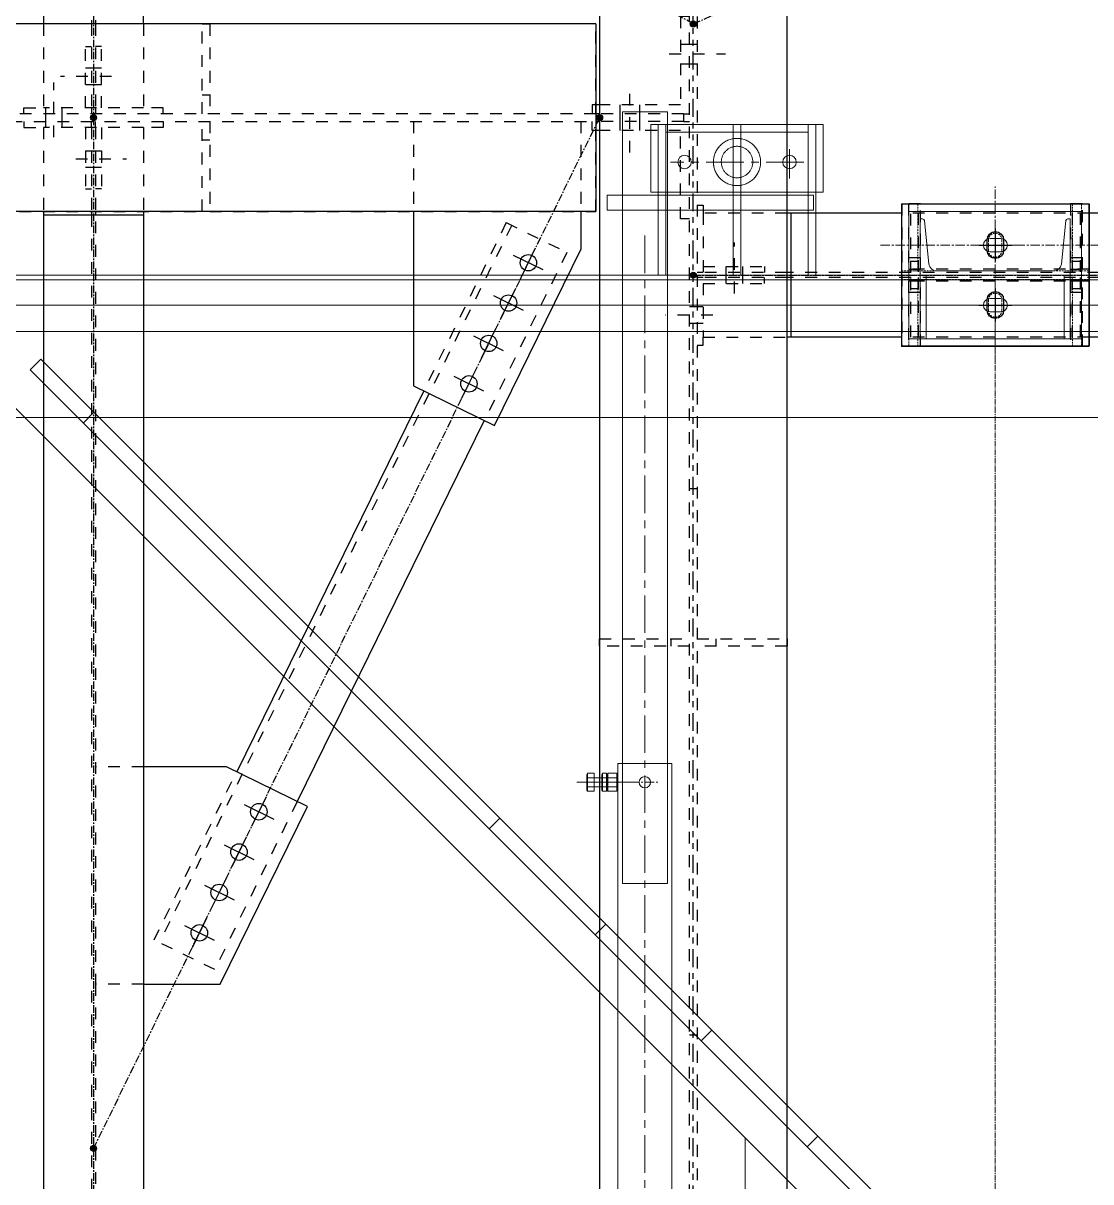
# Model space of a CAD drawing. Header units: inches. Extents: x 209270 to 234360, y -180214 to -150194.
# Drawn here: x 224618 to 226042, y -161483 to -159938 of the extents above; entities that cross this region are included whole.
import ezdxf

# ---------------------------------------------------------------- set-up
doc = ezdxf.new("R2010")
doc.units = ezdxf.units.IN
doc.header["$LTSCALE"] = 10
doc.header["$MEASUREMENT"] = 0
for name, pattern in [('ACAD_ISO02W100', [15, 12, -3]), ('CENTER', [2, 1.25, -0.25, 0.25, -0.25]), ('CENTER2', [1.125, 0.75, -0.125, 0.125, -0.125]), ('DXK_LINE_DOT2', [3.9198, 1.9599, -1.9599]), ('DXK_LINE_DOT5', [7.8785, 2.979, -0.9799, 0.9799, -0.9799, 0.9799, -0.9799]), ('HIDDEN', [0.375, 0.25, -0.125])]:
    doc.linetypes.add(name, pattern=pattern)
doc.layers.get('0').update_dxf_attribs({"color": 1})
for name, color, linetype in [('_BLUE_0', 5, 'Continuous'), ('_BLUE_1', 5, 'Continuous'), ('_BLUE_2', 5, 'Continuous'), ('_BLUE_4', 5, 'Continuous')]:
    doc.layers.add(name, color=color, linetype=linetype)
for name, color, linetype, lineweight in [('All Bought', 1, 'Continuous', 9), ('Belt', 1, 'Continuous', 9), ('CEN', 1, 'CENTER', 9), ('CENETR LINE', 1, 'CENTER2', 9), ('DIM', 1, 'Continuous', 13), ('HIDDEN', 1, 'HIDDEN', 9), ('MAIN OBJECT', 1, 'Continuous', 18), ('OBJECT', 1, 'Continuous', 18), ('STR25', 1, 'Continuous', 5)]:
    doc.layers.add(name, color=color, linetype=linetype, lineweight=lineweight)

# ---------------------------------------------------------------- blocks, each defined once
blk = doc.blocks.new('A$Cb40ec30b')
at = {"layer": 'CEN'}
for p, q in [((0, 15.8), (0, 64.2)), ((-26.3, 40), (26.3, 40)), ((0, -59), (0, -21)), ((-25.5, -40), (26.5, -40))]:
    blk.add_line(p, q, dxfattribs=at)
at = {"layer": 'HIDDEN'}
for points in [[(-103, 6), (-115, 6), (-115, 95), (-103, 95)], [(103, 6), (115, 6), (115, 95), (103, 95)], [(125, 6), (125, -6), (-125, -6), (-125, 6)], [(-103, -6), (-115, -6), (-115, -95), (-103, -95)], [(103, -6), (115, -6), (115, -95), (103, -95)]]:
    blk.add_lwpolyline(points, close=True, dxfattribs=at)
at = {"layer": 'HIDDEN', "elevation": 149686677196.4}
for points in [[(9, 47), (9, 33, -1), (-9, 33), (-9, 47, -1)], [(9, -33), (9, -47, -1), (-9, -47), (-9, -33, -1)]]:
    blk.add_lwpolyline(points, format="xyb", close=True, dxfattribs=at)
at = {"layer": 'STR25', "ltscale": 0.2}
blk.add_lwpolyline([(-125, 95), (125, 95), (125, -95), (-125, -95)], close=True, dxfattribs=at)
blk = doc.blocks.new('A$Cfd238a5e')
at = {"layer": 'CEN'}
for p, q in [((0, 118.3), (0, -118.3)), ((-152.8, 0), (152.8, 0)), ((-152.8, -40), (152.8, -40))]:
    blk.add_line(p, q, dxfattribs=at)
at = {"layer": 'MAIN OBJECT', "ltscale": 0.2, "elevation": 149686677196.4}
for points in [[(7.3, 31), (-6.7, 31, -1), (-6.7, 49), (7.3, 49, -1)], [(7.3, -31), (-6.7, -31, 1), (-6.7, -49), (7.3, -49, 1)]]:
    blk.add_lwpolyline(points, format="xyb", close=True, dxfattribs=at)
at = {"layer": 'OBJECT'}
for points in [[(-115, -85), (115, -85), (115, 85), (-115, 85)], [(-100, 85), (-92, 85), (-92, 0), (-100, 0)], [(100, 85), (92, 85), (92, 0), (100, 0)]]:
    blk.add_lwpolyline(points, close=True, dxfattribs=at)
blk.add_lwpolyline([(-94.4, -72.9, -0.383864), (-96.8, -75), (-100, -75), (-100, 0), (100, 0), (100, -75), (96.8, -75, -0.383864), (94.4, -72.9), (88.3, -14.7, 0.383864), (78.4, -5.7), (-78.4, -5.7, 0.383864), (-88.3, -14.7)], format="xyb", close=True, dxfattribs=at)
at = {"layer": 'DIM'}
blk.add_blockref('A$Cb40ec30b', (0, 0), dxfattribs=at)
blk = doc.blocks.new('A$C2698bf6b')
at = {"layer": 'CENETR LINE'}
blk.add_line((0, -1290), (0, 1290), dxfattribs=at)
at = {"layer": 'DIM', "xscale": -1, "rotation": 180}
blk.add_blockref('A$Cfd238a5e', (0, 1290), dxfattribs=at)
blk = doc.blocks.new('A$C1db7f450')
at = {"layer": 'All Bought'}
for p, q in [((402.3, 1508, 76268778.1), (342.2, 1508, 76268778.1)), ((342.2, 1508, 76268778.1), (342.2, 638.5, -6732037472.9)), ((402.3, 638.5, -6732037472.9), (402.3, 1508, 76268778.1)), ((422.4, 1396.9, 2061071342.7), (147.3, 1396.9, 2061071342.7)), ((147.3, 1396.9, 2061071342.7), (147.3, 1376.9, 2061071342.7)), ((219.3, 1400.9, 2061071342.7), (154.3, 1400.9, 2061071342.7)), ((422.4, 1376.9, 2061071342.7), (422.4, 1396.9, 2061071342.7)), ((147.3, 1376.9, 2061071342.7), (422.4, 1376.9, 2061071342.7)), ((1177.8, 1177.8, -6732037472.9), (1107.1, 1107.1, -6732037472.9)), ((1192, 1163.7, -6732037472.9), (1177.8, 1177.8, -6732037472.9)), ((579.8, 551.5, -6732037472.9), (1192, 1163.7, -6732037472.9)), ((99, 0, -6732037472.9), (1227.3, 1128.3, -6732037472.9)), ((1107.1, 1107.1, -6732037472.9), (565.7, 565.7, -6732037472.9)), ((1121.2, 1093, -6732037472.9), (1107.1, 1107.1, -6732037472.9)), ((336.3, 638.5, -6732037472.9), (336.3, -638.5, -6732037472.9)), ((336.3, 638.5, -6732037472.9), (408.3, 638.5, -6732037472.9)), ((408.3, -638.5, -6732037472.9), (408.3, 638.5, -6732037472.9)), ((636.4, 636.4, -6732037472.9), (565.7, 565.7, -6732037472.9)), ((565.7, 565.7, -6732037472.9), (424.3, 424.3, -6732037472.9)), ((579.8, 551.5, -6732037472.9), (565.7, 565.7, -6732037472.9)), ((438.4, 410.1, -6732037472.9), (579.8, 551.5, -6732037472.9)), ((424.3, 424.3, -6732037472.9), (0, 0, -6732037472.9)), ((438.4, 410.1, -6732037472.9), (424.3, 424.3, -6732037472.9)), ((14.1, -14.1, -6732037472.9), (438.4, 410.1, -6732037472.9)), ((282.8, 282.8, -6732037472.9), (297, 268.7, -6732037472.9)), ((155.6, 127.3, -6732037472.9), (141.4, 141.4, -6732037472.9)), ((238.3, -139.3, -6732037472.9), (238.3, 139.3, -6732037472.9))]:
    blk.add_line(p, q, dxfattribs=at)
at = {"layer": 'All Bought', "linetype": 'ACAD_ISO02W100', "ltscale": 3}
for p, q in [((344.3, 1480.9, 2061071342.7), (154.3, 1480.9, 2061071342.7)), ((344.3, 1400.9, 2061071342.7), (344.3, 1480.9, 2061071342.7)), ((154.3, 1400.9, 2061071342.7), (344.3, 1400.9, 2061071342.7))]:
    blk.add_line(p, q, dxfattribs=at)
at = {"layer": 'All Bought', "linetype": 'CENTER', "ltscale": 4}
for p, q in [((179.3, 1419, 2061071342.7), (179.3, 1457.9, 2061071342.7)), ((160.3, 1440.9, 2061071342.7), (338.2, 1440.9, 2061071342.7)), ((372.3, 1342.7, 76268778.1), (372.3, -1570.4, 76268778.1))]:
    blk.add_line(p, q, dxfattribs=at)
at = {"layer": 'All Bought', "linetype": 'ACAD_ISO02W100', "ltscale": 2.5}
for p, q in [((402.3, 638.5, -6732037472.9), (342.2, 638.5, -6732037472.9)), ((342.2, 638.5, -6732037472.9), (342.2, 478.7, -6732037472.9)), ((402.3, 478.7, -6732037472.9), (402.3, 638.5, -6732037472.9)), ((342.2, 478.7, -6732037472.9), (402.3, 478.7, -6732037472.9))]:
    blk.add_line(p, q, dxfattribs=at)
at = {"layer": 'All Bought', "linetype": 'Continuous'}
for p, q in [((421.8, 625.5, -6732037472.9), (409.8, 625.5, -6732037472.9)), ((409.8, 601.5, -6732037472.9), (409.8, 625.5, -6732037472.9)), ((448.9, 619.5, -6732037472.9), (409.8, 619.5, -6732037472.9)), ((421.8, 625.5, -6732037472.9), (422.7, 623.9, -6732037472.9)), ((421.8, 601.5, -6732037472.9), (421.8, 625.5, -6732037472.9)), ((423.6, 625.5, -6732037472.9), (422.7, 623.9, -6732037472.9)), ((422.7, 603.1, -6732037472.9), (422.7, 624.1, -6732037472.9)), ((428.9, 625.5, -6732037472.9), (423.6, 625.5, -6732037472.9)), ((423.6, 601.5, -6732037472.9), (423.6, 625.5, -6732037472.9)), ((428.9, 625.5, -6732037472.9), (429.8, 623.9, -6732037472.9)), ((428.9, 601.5, -6732037472.9), (428.9, 625.5, -6732037472.9)), ((429.8, 603.1, -6732037472.9), (429.8, 624.1, -6732037472.9)), ((448.9, 625.5, -6732037472.9), (439.8, 625.5, -6732037472.9)), ((439.8, 601.5, -6732037472.9), (439.8, 625.5, -6732037472.9)), ((448.9, 625.5, -6732037472.9), (449.8, 623.9, -6732037472.9)), ((448.9, 601.5, -6732037472.9), (448.9, 625.5, -6732037472.9)), ((449.8, 603.1, -6732037472.9), (449.8, 624.1, -6732037472.9)), ((388.1, 613.5, -6732037472.9), (462.8, 613.5, -6732037472.9)), ((448.9, 607.5, -6732037472.9), (409.8, 607.5, -6732037472.9)), ((421.8, 601.5, -6732037472.9), (422.7, 603.1, -6732037472.9)), ((423.6, 601.5, -6732037472.9), (422.7, 603.1, -6732037472.9)), ((428.9, 601.5, -6732037472.9), (429.8, 603.1, -6732037472.9)), ((448.9, 601.5, -6732037472.9), (449.8, 603.1, -6732037472.9)), ((421.8, 601.5, -6732037472.9), (409.8, 601.5, -6732037472.9)), ((428.9, 601.5, -6732037472.9), (423.6, 601.5, -6732037472.9)), ((448.9, 601.5, -6732037472.9), (439.8, 601.5, -6732037472.9))]:
    blk.add_line(p, q, dxfattribs=at)
at = {"layer": 'All Bought', "linetype": 'CENTER'}
blk.add_line((392.3, 613.5, -6732037472.9), (352.3, 613.5, -6732037472.9), dxfattribs=at)
at = {"layer": 'All Bought', "linetype": 'ACAD_ISO02W100', "ltscale": 3}
for radius in [31.5, 21]:
    blk.add_circle((249.3, 1440.9, 2061071342.7), radius, dxfattribs=at)
at = {"layer": 'All Bought'}
for centre in [(179.3, 1440.9, 2061071342.7), (319.3, 1440.9, 2061071342.7)]:
    blk.add_circle(centre, 9, dxfattribs=at)
at = {"layer": 'All Bought', "linetype": 'Continuous'}
blk.add_circle((372.3, 613.5, -6732037472.9), 7.5, dxfattribs=at)
for centre, radius, start, end in [((417.2, 622.5, -6732037472.9), 5.45, 326.6015, 33.3985), ((402.2, 613.5, -6732037472.9), 20.4, 342.9385, 17.0615), ((428.1, 622.5, -6732037472.9), 5.45, 146.6015, 213.3985), ((443.1, 613.5, -6732037472.9), 20.4, 162.9385, 197.0615), ((424.3, 622.5, -6732037472.9), 5.45, 326.6015, 33.3985), ((409.3, 613.5, -6732037472.9), 20.4, 342.9385, 17.0615), ((444.3, 622.5, -6732037472.9), 5.45, 326.6015, 33.3985), ((429.3, 613.5, -6732037472.9), 20.4, 342.9385, 17.0615), ((417.2, 604.5, -6732037472.9), 5.45, 326.6015, 33.3985), ((428.1, 604.5, -6732037472.9), 5.45, 146.6015, 213.3985), ((424.3, 604.5, -6732037472.9), 5.45, 326.6015, 33.3985), ((444.3, 604.5, -6732037472.9), 5.45, 326.6015, 33.3985)]:
    blk.add_arc(centre, radius, start, end, dxfattribs=at)
at = {"layer": 'MAIN OBJECT'}
for p, q in [((364.3, 1490.9), (134.3, 1490.9)), ((134.3, 1490.9), (134.3, 1400.9)), ((144.3, 1490.9), (144.3, 1290)), ((154.3, 1490.9), (154.3, 1290)), ((244.3, 1490.9), (244.3, 1290)), ((254.3, 1490.9), (254.3, 1290)), ((344.3, 1490.9), (344.3, 1290)), ((354.3, 1490.9), (354.3, 1290)), ((364.3, 1400.9), (364.3, 1490.9)), ((154.3, 1480.9), (154.3, 1400.9)), ((364.3, 1400.9), (134.3, 1400.9)), ((154.3, 1290), (144.3, 1290)), ((254.3, 1290), (244.3, 1290)), ((354.3, 1290), (344.3, 1290))]:
    blk.add_line(p, q, dxfattribs=at)
blk = doc.blocks.new('MECH_DRAWING')
at = {"layer": 'Belt'}
blk.add_line((232515.7, -160463.7, 0), (219599.9, -160463.7, 0), dxfattribs=at)
at = {"layer": 'CEN'}
for p, q in [((220972.4, -160313.7), (228896, -160313.7)), ((232515.4, -160313.7), (221148.1, -160313.7))]:
    blk.add_line(p, q, dxfattribs=at)
at = {"layer": 'HIDDEN'}
for p, q in [((220972.4, -160279.8, 8793052905.5), (228896, -160279.8, 8793052905.5)), ((232515.4, -160279.8, 7050750846.7), (221148.1, -160279.8, 7050750846.7))]:
    blk.add_line(p, q, dxfattribs=at)
at = {"layer": 'MAIN OBJECT'}
for p, q in [((220972.4, -160273.7), (228896, -160273.7)), ((232515.4, -160273.7), (221148.1, -160273.7)), ((220972.4, -160348.7), (228896, -160348.7)), ((232515.5, -160348.7), (221148.1, -160348.7))]:
    blk.add_line(p, q, dxfattribs=at)
at = {"layer": 'DIM'}
blk.add_blockref('A$C2698bf6b', (225914.5, -161563.7, 8206523580.7), dxfattribs=at)
at = {"layer": 'MAIN OBJECT', "xscale": -1}
blk.add_blockref('A$C1db7f450', (225819.5, -161563.7, -2763300251.2), dxfattribs=at)
blk = doc.blocks.new('GridLine-116860372-116903 - 114867')
at = {"layer": '_BLUE_2', "linetype": 'DXK_LINE_DOT5'}
blk.add_line((20200.6, 12454.5), (20200.6, 27661.7), dxfattribs=at)
blk = doc.blocks.new('Part-116860372-116261 - 114867')
at = {"layer": '_BLUE_1', "linetype": 'DXK_LINE_DOT2'}
for p, q in [((19283.8, 17988.6), (19204.1, 17988.6)), ((19283.8, 17626.2), (19204.1, 17626.2))]:
    blk.add_line(p, q, dxfattribs=at)
at = {"layer": '_BLUE_2', "linetype": 'Continuous'}
for p, q in [((19422.5, 17988.6), (19283.8, 17988.6)), ((19557.2, 17922.5), (19422.5, 17988.6)), ((19411.7, 17626.2), (19557.2, 17922.5)), ((19283.8, 17626.2), (19411.7, 17626.2))]:
    blk.add_line(p, q, dxfattribs=at)
blk = doc.blocks.new('Bolt-116860372-115941 - 114867')
at = {"layer": '_BLUE_1', "linetype": 'DXK_LINE_DOT2'}
for p, q in [((19187, 19015.8), (19197, 19015.8)), ((19197, 19015.8), (19204.1, 19015.8)), ((19204.1, 19015.8), (19214.1, 19015.8)), ((19170.8, 19002.1), (19255.8, 19002.1)), ((19187, 18988.3), (19197, 18988.3)), ((19197, 18988.3), (19204.1, 18988.3)), ((19204.1, 18988.3), (19214.1, 18988.3))]:
    blk.add_line(p, q, dxfattribs=at)
blk = doc.blocks.new('Part-116860372-116697 - 114867')
at = {"layer": '_BLUE_1', "linetype": 'DXK_LINE_DOT2'}
for p, q in [((20563.1, 18704.8), (20563.1, 18804.1)), ((20575.6, 18804.1), (20575.6, 18704.8)), ((20575.6, 18785.4), (20563.1, 18785.4))]:
    blk.add_line(p, q, dxfattribs=at)
blk = doc.blocks.new('Part-116860372-114976 - 114867')
at = {"layer": '_BLUE_4', "linetype": 'Continuous'}
blk.add_hatch(color=256, dxfattribs=at).paths.add_polyline_path([(19200.6, 19065.8, -1), (19200.6, 19075.8, -1)])
at = {"layer": '_BLUE_1', "linetype": 'DXK_LINE_DOT2'}
for p, q in [((19117.3, 19227.1), (19117.3, 19087.1)), ((19197, 19227.1), (19197, 19087.1)), ((19204.1, 19227.1), (19204.1, 19087.1)), ((19283.8, 19227.1), (19283.8, 19087.1)), ((19283.8, 19087.1), (19117.3, 19087.1))]:
    blk.add_line(p, q, dxfattribs=at)
at = {"layer": '_BLUE_2', "linetype": 'Continuous'}
for p, q in [((19117.3, 21231.3), (19117.3, 19227.1)), ((19283.8, 19227.1), (19283.8, 21231.3)), ((19197, 19233.3), (19197, 19227.1)), ((19204.1, 19233.3), (19204.1, 19227.1))]:
    blk.add_line(p, q, dxfattribs=at)
at = {"layer": '_BLUE_4', "linetype": 'CENTER'}
blk.add_line((19200.6, 21320.8), (19200.6, 19070.8), dxfattribs=at)
at = {"layer": '_BLUE_4', "linetype": 'Continuous'}
blk.add_circle((19200.6, 19070.8), 5, dxfattribs=at)
blk = doc.blocks.new('Part-116860372-157426 - 114867')
at = {"layer": '_BLUE_1', "linetype": 'DXK_LINE_DOT2'}
for p, q in [((19381.8, 19227.1), (18815.6, 19227.1)), ((20038.1, 19227.1), (19394.3, 19227.1)), ((20038.1, 19077.1), (20038.1, 19227.1)), ((20038.1, 18914.6), (20038.1, 19064.6)), ((18841.8, 18914.6), (19381.8, 18914.6)), ((19394.3, 18914.6), (20038.1, 18914.6))]:
    blk.add_line(p, q, dxfattribs=at)
blk = doc.blocks.new('Part-116860372-115987 - 114867')
at = {"layer": '_BLUE_1', "linetype": 'DXK_LINE_DOT2'}
for p, q in [((19187, 19087.1), (19187, 19189.6)), ((19187, 19189.6), (19197, 19189.6)), ((19084.5, 19077.1), (19084.5, 19087.1)), ((19084.5, 19087.1), (19117.3, 19087.1)), ((19197, 19087.1), (19197, 19077.1))]:
    blk.add_line(p, q, dxfattribs=at)
blk = doc.blocks.new('Part-116860372-115939 - 114867')
at = {"layer": '_BLUE_1', "linetype": 'DXK_LINE_DOT2'}
for p, q in [((19204.1, 19054.6), (19204.1, 19064.6)), ((19214.1, 19054.6), (19214.1, 18952.1)), ((19316.6, 19054.6), (19283.8, 19054.6)), ((19316.6, 19064.6), (19316.6, 19054.6)), ((19214.1, 18952.1), (19204.1, 18952.1))]:
    blk.add_line(p, q, dxfattribs=at)
blk = doc.blocks.new('Part-116860372-116362 - 114867')
at = {"layer": '_BLUE_1', "linetype": 'DXK_LINE_DOT2'}
for p, q in [((20206.8, 18202.1), (20356.8, 18202.1)), ((20238.1, 18202.1), (20238.1, 18189.6)), ((20356.8, 18202.1), (20356.8, 18189.6)), ((20356.8, 18189.6), (20206.8, 18189.6))]:
    blk.add_line(p, q, dxfattribs=at)
blk = doc.blocks.new('Part-116860372-114985 - 114867')
at = {"layer": '_BLUE_4', "linetype": 'Continuous'}
blk.add_hatch(color=256, dxfattribs=at).paths.add_polyline_path([(19200.6, 19065.8, -1), (19200.6, 19075.8, -1)])
at = {"layer": '_BLUE_1', "linetype": 'DXK_LINE_DOT2'}
for p, q in [((19283.8, 19054.6), (19117.3, 19054.6)), ((19117.3, 19054.6), (19117.3, 18914.6)), ((19197, 19054.6), (19197, 18914.6)), ((19204.1, 19054.6), (19204.1, 17626.2)), ((19283.8, 19054.6), (19283.8, 18914.6)), ((19197, 18908.3), (19197, 15470.2)), ((19204.1, 17626.2), (19204.1, 15470.2))]:
    blk.add_line(p, q, dxfattribs=at)
at = {"layer": '_BLUE_2', "linetype": 'Continuous'}
for p, q in [((19117.3, 18914.6), (19117.3, 15464)), ((19283.8, 18908.3), (19117.3, 18908.3)), ((19197, 18914.6), (19197, 18908.3)), ((19204.1, 18914.6), (19204.1, 18908.3)), ((19283.8, 18914.6), (19283.8, 15464))]:
    blk.add_line(p, q, dxfattribs=at)
at = {"layer": '_BLUE_4', "linetype": 'CENTER'}
blk.add_line((19200.6, 19070.8), (19200.6, 15320.8), dxfattribs=at)
at = {"layer": '_BLUE_4', "linetype": 'Continuous'}
blk.add_circle((19200.6, 19070.8), 5, dxfattribs=at)
blk = doc.blocks.new('Part-116860372-115004 - 114867')
at = {"layer": '_BLUE_4', "linetype": 'Continuous'}
blk.add_hatch(color=256, dxfattribs=at).paths.add_polyline_path([(20200.6, 18803.3, -1), (20200.6, 18813.3, -1)])
at = {"layer": '_BLUE_1', "linetype": 'DXK_LINE_DOT2'}
for p, q in [((20216.8, 18911.9), (20216.8, 18704.8)), ((20356.8, 18911.9), (20216.8, 18911.9)), ((20860.5, 18911.9), (20548, 18911.9)), ((20356.8, 18812.5), (20216.8, 18812.5)), ((20356.8, 18804.1), (20216.8, 18804.1)), ((23934.7, 18812.5), (20363.1, 18812.5)), ((23934.7, 18804.1), (20363.1, 18804.1)), ((20216.8, 18704.8), (20356.8, 18704.8)), ((20860.5, 18704.8), (20548, 18704.8))]:
    blk.add_line(p, q, dxfattribs=at)
at = {"layer": '_BLUE_2', "linetype": 'Continuous'}
for p, q in [((20548, 18911.9), (20356.8, 18911.9)), ((20363.1, 18911.9), (20363.1, 18704.8)), ((22423, 18911.9), (20860.5, 18911.9)), ((20363.1, 18812.5), (20356.8, 18812.5)), ((20363.1, 18804.1), (20356.8, 18804.1)), ((20363.1, 18704.8), (20356.8, 18704.8)), ((20548, 18704.8), (20363.1, 18704.8)), ((22423, 18704.8), (20860.5, 18704.8))]:
    blk.add_line(p, q, dxfattribs=at)
at = {"layer": '_BLUE_4', "linetype": 'CENTER'}
blk.add_line((20200.6, 18808.3), (23950.6, 18808.3), dxfattribs=at)
at = {"layer": '_BLUE_4', "linetype": 'Continuous'}
blk.add_circle((20200.6, 18808.3), 5, dxfattribs=at)
blk = doc.blocks.new('Bolt-116860372-116259 - 114867')
at = {"layer": '_BLUE_2', "linetype": 'Continuous'}
for p, q in [((19950.3, 18816.9), (19900.9, 18841.1)), ((19913.5, 18804.3), (19937.7, 18853.7)), ((19880.4, 18737), (19904.7, 18786.4)), ((19917.3, 18749.6), (19867.9, 18773.8)), ((19884.2, 18682.3), (19834.8, 18706.5)), ((19847.4, 18669.7), (19871.6, 18719.1)), ((19814.3, 18602.4), (19838.6, 18651.7)), ((19851.1, 18614.9), (19801.8, 18639.2))]:
    blk.add_line(p, q, dxfattribs=at)
for centre in [(19925.6, 18829), (19892.6, 18761.7), (19859.5, 18694.4), (19826.5, 18627)]:
    blk.add_circle(centre, 13.7, dxfattribs=at)
blk = doc.blocks.new('Part-116860372-115081 - 114867')
at = {"layer": '_BLUE_4', "linetype": 'Continuous'}
for points in [[(21450.6, 19784.6, -1), (21450.6, 19794.6, -1)], [(20200.6, 19222.1, -1), (20200.6, 19232.1, -1)]]:
    blk.add_hatch(color=256, dxfattribs=at).paths.add_polyline_path(points)
at = {"layer": '_BLUE_1', "linetype": 'DXK_LINE_DOT2'}
for p, q in [((21313.2, 19774.4), (20378.7, 19353.8)), ((21310.1, 19781.2), (21093.5, 19683.7)), ((21310.1, 19781.2), (21348.6, 19695.7)), ((21348.6, 19695.7), (21132, 19598.3)), ((20375.6, 19360.7), (20592.2, 19458.1)), ((20414, 19275.2), (20375.6, 19360.7)), ((20630.6, 19372.6), (20414, 19275.2))]:
    blk.add_line(p, q, dxfattribs=at)
at = {"layer": '_BLUE_2', "linetype": 'Continuous'}
for p, q in [((21093.5, 19683.7), (20592.2, 19458.1)), ((21132, 19598.3), (20630.6, 19372.6))]:
    blk.add_line(p, q, dxfattribs=at)
at = {"layer": '_BLUE_4', "linetype": 'CENTER'}
blk.add_line((20200.6, 19227.1), (21450.6, 19789.6), dxfattribs=at)
at = {"layer": '_BLUE_4', "linetype": 'Continuous'}
for centre in [(21450.6, 19789.6), (20200.6, 19227.1)]:
    blk.add_circle(centre, 5, dxfattribs=at)
blk = doc.blocks.new('Part-116860372-115082 - 114867')
at = {"layer": '_BLUE_4', "linetype": 'Continuous'}
for points in [[(19200.6, 19784.6, -1), (19200.6, 19794.6, -1)], [(20200.6, 19222.1, -1), (20200.6, 19232.1, -1)]]:
    blk.add_hatch(color=256, dxfattribs=at).paths.add_polyline_path(points)
at = {"layer": '_BLUE_1', "linetype": 'DXK_LINE_DOT2'}
for p, q in [((19348.5, 19756.6), (19302.6, 19674.8)), ((19555.5, 19640.1), (19348.5, 19756.6)), ((19302.6, 19674.8), (19509.6, 19558.4)), ((19983.3, 19300.5), (19306.3, 19681.4)), ((20025.6, 19375.7), (19818.6, 19492.2)), ((19979.6, 19294), (19772.6, 19410.4)), ((20025.6, 19375.7), (19979.6, 19294))]:
    blk.add_line(p, q, dxfattribs=at)
at = {"layer": '_BLUE_2', "linetype": 'Continuous'}
for p, q in [((19818.6, 19492.2), (19555.5, 19640.1)), ((19772.6, 19410.4), (19509.6, 19558.4))]:
    blk.add_line(p, q, dxfattribs=at)
at = {"layer": '_BLUE_4', "linetype": 'CENTER'}
blk.add_line((20200.6, 19227.1), (19200.6, 19789.6), dxfattribs=at)
at = {"layer": '_BLUE_4', "linetype": 'Continuous'}
for centre in [(19200.6, 19789.6), (20200.6, 19227.1)]:
    blk.add_circle(centre, 5, dxfattribs=at)
blk = doc.blocks.new('Part-116860372-115109 - 114867')
at = {"layer": '_BLUE_4', "linetype": 'Continuous'}
for points in [[(20044.3, 19065.8, -1), (20044.3, 19075.8, -1)], [(19200.6, 17347.1, -1), (19200.6, 17357.1, -1)]]:
    blk.add_hatch(color=256, dxfattribs=at).paths.add_polyline_path(points)
at = {"layer": '_BLUE_1', "linetype": 'DXK_LINE_DOT2'}
for p, q in [((19888.8, 18895.8), (19751.1, 18615.3)), ((19888.8, 18895.8), (19989.8, 18846.3)), ((19897.8, 18891.4), (19310.6, 17695.4)), ((19989.8, 18846.3), (19852.1, 18565.7)), ((19301.6, 17699.8), (19439.3, 17980.3)), ((19540.3, 17930.7), (19402.6, 17650.2)), ((19402.6, 17650.2), (19301.6, 17699.8))]:
    blk.add_line(p, q, dxfattribs=at)
at = {"layer": '_BLUE_2', "linetype": 'Continuous'}
for p, q in [((19751.1, 18615.3), (19439.3, 17980.3)), ((19852.1, 18565.7), (19540.3, 17930.7))]:
    blk.add_line(p, q, dxfattribs=at)
at = {"layer": '_BLUE_4', "linetype": 'CENTER'}
blk.add_line((19200.6, 17352.1), (20044.3, 19070.8), dxfattribs=at)
at = {"layer": '_BLUE_4', "linetype": 'Continuous'}
for centre in [(20044.3, 19070.8), (19200.6, 17352.1)]:
    blk.add_circle(centre, 5, dxfattribs=at)
blk = doc.blocks.new('Part-116860372-115112 - 114867')
at = {"layer": '_BLUE_2', "linetype": 'Continuous'}
for p, q in [((20038.1, 19227.1), (9419.3, 19227.1)), ((20038.1, 19227.1), (20038.1, 18914.6)), ((20038.1, 18914.6), (18841.8, 18914.6))]:
    blk.add_line(p, q, dxfattribs=at)
blk = doc.blocks.new('Part-116860372-115114 - 114867')
at = {"layer": '_BLUE_1', "linetype": 'DXK_LINE_DOT2'}
for p, q in [((20038.1, 19077.1), (9419.3, 19077.1)), ((20184.3, 19077.1), (20038.1, 19077.1)), ((20038.1, 19077.1), (20038.1, 19064.6)), ((20184.3, 19077.1), (20184.3, 19064.6)), ((9419.3, 19064.6), (20038.1, 19064.6)), ((20184.3, 19064.6), (20044.3, 19064.6))]:
    blk.add_line(p, q, dxfattribs=at)
at = {"layer": '_BLUE_2', "linetype": 'Continuous'}
for p, q in [((20044.3, 19077.1), (20038.1, 19077.1)), ((20044.3, 19064.6), (20038.1, 19064.6))]:
    blk.add_line(p, q, dxfattribs=at)
blk = doc.blocks.new('Part-116860372-116283 - 114867')
at = {"layer": '_BLUE_1', "linetype": 'DXK_LINE_DOT2'}
for p, q in [((20194.3, 19239.6), (20179.3, 19239.6)), ((20179.3, 19239.6), (20179.3, 19092.1)), ((20031.8, 19092.1), (20031.8, 19077.1)), ((20038.1, 19092.1), (20031.8, 19092.1)), ((20179.3, 19092.1), (20044.3, 19092.1)), ((20184.3, 19077.1), (20194.3, 19077.1))]:
    blk.add_line(p, q, dxfattribs=at)
at = {"layer": '_BLUE_2', "linetype": 'Continuous'}
blk.add_line((20044.3, 19092.1), (20038.1, 19092.1), dxfattribs=at)
blk = doc.blocks.new('Part-116860372-115115 - 114867')
at = {"layer": '_BLUE_2', "linetype": 'Continuous'}
for p, q in [((20044.3, 20964.1), (20044.3, 12960.8)), ((20356.8, 12960.8), (20356.8, 20964.1))]:
    blk.add_line(p, q, dxfattribs=at)
blk = doc.blocks.new('Part-116860372-115117 - 114867')
at = {"layer": '_BLUE_1', "linetype": 'DXK_LINE_DOT2'}
for p, q in [((20194.3, 12960.8), (20194.3, 20964.1)), ((20206.8, 20964.1), (20206.8, 12960.8))]:
    blk.add_line(p, q, dxfattribs=at)
blk = doc.blocks.new('Part-116860372-115929 - 114867')
at = {"layer": '_BLUE_1', "linetype": 'DXK_LINE_DOT2'}
for p, q in [((20206.8, 18925), (20216.8, 18925)), ((20216.8, 18925), (20216.8, 18911.9)), ((20216.8, 18822.5), (20319.3, 18822.5)), ((20319.3, 18822.5), (20319.3, 18812.5)), ((20216.8, 18812.5), (20206.8, 18812.5))]:
    blk.add_line(p, q, dxfattribs=at)
blk = doc.blocks.new('Part-116860372-116663 - 114867')
at = {"layer": '_BLUE_1', "linetype": 'DXK_LINE_DOT2'}
for p, q in [((20860.5, 18818.4), (20548, 18818.3)), ((20548, 18798.3), (20548, 18818.3)), ((20860.5, 18798.4), (20860.5, 18818.4)), ((20860.5, 18798.4), (20548, 18798.3))]:
    blk.add_line(p, q, dxfattribs=at)
blk = doc.blocks.new('Part-116860372-116665 - 114867')
at = {"layer": '_BLUE_1', "linetype": 'DXK_LINE_DOT2'}
for p, q in [((20559.3, 18927.1), (20559.3, 18818.3)), ((20579.3, 18927.1), (20559.3, 18927.1)), ((20579.3, 18818.3), (20579.3, 18927.1)), ((20579.3, 18837.1), (20559.3, 18837.1)), ((20559.3, 18818.3), (20579.3, 18818.3))]:
    blk.add_line(p, q, dxfattribs=at)
blk = doc.blocks.new('Part-116860372-149908 - 114867')
at = {"layer": '_BLUE_1', "linetype": 'DXK_LINE_DOT2'}
for p, q in [((19381.8, 19077.1), (19381.8, 19227.1)), ((19381.8, 19227.1), (19394.3, 19227.1)), ((19394.3, 19227.1), (19394.3, 19077.1)), ((19394.3, 19108.3), (19381.8, 19108.3))]:
    blk.add_line(p, q, dxfattribs=at)
blk = doc.blocks.new('Bolt-116860372-115942 - 114867')
at = {"layer": '_BLUE_1', "linetype": 'DXK_LINE_DOT2'}
for p, q in [((19134.5, 19038.3), (19134.5, 19129.6)), ((19120.8, 19077.1), (19120.8, 19087.1)), ((19120.8, 19064.6), (19120.8, 19077.1)), ((19148.3, 19077.1), (19148.3, 19087.1)), ((19148.3, 19064.6), (19148.3, 19077.1)), ((19120.8, 19054.6), (19120.8, 19064.6)), ((19148.3, 19054.6), (19148.3, 19064.6))]:
    blk.add_line(p, q, dxfattribs=at)
blk = doc.blocks.new('Bolt-116860372-116262 - 114867')
at = {"layer": '_BLUE_2', "linetype": 'Continuous'}
for p, q in [((19488.3, 17938.2), (19464.1, 17888.8)), ((19451.5, 17925.6), (19500.9, 17901.4)), ((19418.4, 17858.3), (19467.8, 17834)), ((19455.2, 17870.9), (19431, 17821.5)), ((19422.2, 17803.5), (19398, 17754.2)), ((19385.4, 17791), (19434.8, 17766.7)), ((19352.3, 17723.6), (19401.7, 17699.4)), ((19389.1, 17736.2), (19364.9, 17686.8))]:
    blk.add_line(p, q, dxfattribs=at)
for centre in [(19476.2, 17913.5), (19443.1, 17846.2), (19410.1, 17778.8), (19377, 17711.5)]:
    blk.add_circle(centre, 13.8, dxfattribs=at)
blk = doc.blocks.new('Part-116860372-115930 - 114867')
at = {"layer": '_BLUE_1', "linetype": 'DXK_LINE_DOT2'}
for p, q in [((20216.8, 18804.1), (20206.8, 18804.1)), ((20319.3, 18794.1), (20319.3, 18804.1)), ((20216.8, 18794.1), (20319.3, 18794.1)), ((20216.8, 18691.6), (20216.8, 18704.8)), ((20206.8, 18691.6), (20216.8, 18691.6))]:
    blk.add_line(p, q, dxfattribs=at)
blk = doc.blocks.new('Bolt-116860372-116284 - 114867')
at = {"layer": '_BLUE_1', "linetype": 'DXK_LINE_DOT2'}
for p, q in [((20094.3, 19110.8), (20094.3, 18998.3)), ((20078.1, 19092.1), (20078.1, 19077.1)), ((20110.6, 19092.1), (20110.6, 19077.1)), ((20078.1, 19077.1), (20078.1, 19064.6)), ((20110.6, 19077.1), (20110.6, 19064.6)), ((20078.1, 19064.6), (20078.1, 19049.6)), ((20110.6, 19064.6), (20110.6, 19049.6))]:
    blk.add_line(p, q, dxfattribs=at)
blk = doc.blocks.new('Part-116860372-116664 - 114867')
at = {"layer": '_BLUE_2', "linetype": 'Continuous'}
for p, q in [((20548, 18689.6), (20548, 18927.1)), ((20548, 18927.1), (20860.5, 18927.1)), ((20860.5, 18927.1), (20860.6, 18689.6)), ((20860.6, 18689.6), (20548, 18689.6))]:
    blk.add_line(p, q, dxfattribs=at)
blk = doc.blocks.new('Part-116860372-116668 - 114867')
at = {"layer": '_BLUE_1', "linetype": 'DXK_LINE_DOT2'}
for p, q in [((20829.3, 18927.1), (20829.3, 18818.4)), ((20849.3, 18927.1), (20829.3, 18927.1)), ((20849.3, 18818.4), (20849.3, 18927.1)), ((20849.3, 18837.1), (20829.3, 18837.1)), ((20829.3, 18818.4), (20849.3, 18818.4))]:
    blk.add_line(p, q, dxfattribs=at)
blk = doc.blocks.new('Part-116860372-116700 - 114867')
at = {"layer": '_BLUE_1', "linetype": 'DXK_LINE_DOT2'}
for p, q in [((20833.1, 18812.5), (20833.1, 18911.9)), ((20845.6, 18911.9), (20845.6, 18812.5)), ((20845.6, 18831.3), (20833.1, 18831.3))]:
    blk.add_line(p, q, dxfattribs=at)
blk = doc.blocks.new('Bolt-116860372-115931 - 114867')
at = {"layer": '_BLUE_1', "linetype": 'DXK_LINE_DOT2'}
for p, q in [((20269.3, 18777.9), (20269.3, 18862.9)), ((20255.6, 18812.5), (20255.6, 18822.5)), ((20283.1, 18812.5), (20283.1, 18822.5)), ((20255.6, 18804.1), (20255.6, 18812.5)), ((20255.6, 18794.1), (20255.6, 18804.1)), ((20283.1, 18804.1), (20283.1, 18812.5)), ((20283.1, 18794.1), (20283.1, 18804.1))]:
    blk.add_line(p, q, dxfattribs=at)
blk = doc.blocks.new('Bolt-116860372-115932 - 114867')
at = {"layer": '_BLUE_1', "linetype": 'DXK_LINE_DOT2'}
for p, q in [((20233.1, 18741.6), (20154.3, 18741.6)), ((20206.8, 18755.4), (20194.3, 18755.4)), ((20216.8, 18755.4), (20206.8, 18755.4)), ((20206.8, 18727.9), (20194.3, 18727.9)), ((20216.8, 18727.9), (20206.8, 18727.9))]:
    blk.add_line(p, q, dxfattribs=at)
blk = doc.blocks.new('Part-116860372-115940 - 114867')
at = {"layer": '_BLUE_1', "linetype": 'DXK_LINE_DOT2'}
for p, q in [((19084.5, 19064.6), (19084.5, 19054.6)), ((19084.5, 19054.6), (19117.3, 19054.6)), ((19187, 19054.6), (19187, 18952.1)), ((19197, 19054.6), (19197, 19064.6)), ((19187, 18952.1), (19197, 18952.1))]:
    blk.add_line(p, q, dxfattribs=at)
blk = doc.blocks.new('Part-116860372-115988 - 114867')
at = {"layer": '_BLUE_1', "linetype": 'DXK_LINE_DOT2'}
for p, q in [((19214.1, 19189.6), (19204.1, 19189.6)), ((19214.1, 19087.1), (19214.1, 19189.6)), ((19204.1, 19087.1), (19204.1, 19077.1)), ((19316.6, 19087.1), (19283.8, 19087.1)), ((19316.6, 19077.1), (19316.6, 19087.1))]:
    blk.add_line(p, q, dxfattribs=at)
blk = doc.blocks.new('Bolt-116860372-115989 - 114867')
at = {"layer": '_BLUE_1', "linetype": 'DXK_LINE_DOT2'}
for p, q in [((19197, 19153.3), (19187, 19153.3)), ((19204.1, 19153.3), (19197, 19153.3)), ((19214.1, 19153.3), (19204.1, 19153.3)), ((19230.4, 19139.6), (19145.4, 19139.6)), ((19197, 19125.8), (19187, 19125.8)), ((19204.1, 19125.8), (19197, 19125.8)), ((19214.1, 19125.8), (19204.1, 19125.8))]:
    blk.add_line(p, q, dxfattribs=at)
blk = doc.blocks.new('Bolt-116860372-116285 - 114867')
at = {"layer": '_BLUE_1', "linetype": 'DXK_LINE_DOT2'}
for p, q in [((20179.3, 19193.3), (20194.3, 19193.3)), ((20194.3, 19193.3), (20206.8, 19193.3)), ((20160.6, 19177.1), (20254.3, 19177.1)), ((20179.3, 19160.8), (20194.3, 19160.8)), ((20194.3, 19160.8), (20206.8, 19160.8))]:
    blk.add_line(p, q, dxfattribs=at)
blk = doc.blocks.new('Part-116860372-116258 - 114867')
at = {"layer": '_BLUE_1', "linetype": 'DXK_LINE_DOT2'}
for p, q in [((19734.2, 19064.6), (19734.2, 18914.6)), ((20013, 19064.6), (20013, 18914.6))]:
    blk.add_line(p, q, dxfattribs=at)
at = {"layer": '_BLUE_2', "linetype": 'Continuous'}
for p, q in [((19734.2, 18914.6), (19734.2, 18623.6)), ((20013, 18914.6), (20013, 18851.1)), ((19868.9, 18557.5), (20013, 18851.1)), ((19734.2, 18623.6), (19868.9, 18557.5))]:
    blk.add_line(p, q, dxfattribs=at)
blk = doc.blocks.new('Part-116860372-116282 - 114867')
at = {"layer": '_BLUE_1', "linetype": 'DXK_LINE_DOT2'}
for p, q in [((20031.8, 19049.6), (20031.8, 19064.6)), ((20038.1, 19064.6), (20044.3, 19064.6)), ((20184.3, 19064.6), (20194.3, 19064.6)), ((20038.1, 19049.6), (20031.8, 19049.6)), ((20179.3, 19049.6), (20044.3, 19049.6)), ((20179.3, 18902.1), (20179.3, 19049.6)), ((20194.3, 18902.1), (20179.3, 18902.1))]:
    blk.add_line(p, q, dxfattribs=at)
at = {"layer": '_BLUE_2', "linetype": 'Continuous'}
blk.add_line((20044.3, 19049.6), (20038.1, 19049.6), dxfattribs=at)
blk = doc.blocks.new('Part-116860372-116363 - 114867')
at = {"layer": '_BLUE_1', "linetype": 'DXK_LINE_DOT2'}
for p, q in [((20044.3, 18189.6), (20044.3, 18202.1)), ((20044.3, 18202.1), (20194.3, 18202.1)), ((20163.1, 18202.1), (20163.1, 18189.6)), ((20194.3, 18189.6), (20044.3, 18189.6))]:
    blk.add_line(p, q, dxfattribs=at)
blk = doc.blocks.new('Part-116860372-116666 - 114867')
at = {"layer": '_BLUE_1', "linetype": 'DXK_LINE_DOT2'}
for p, q in [((20548, 18927.1), (20548, 18689.6)), ((20548, 18927.1), (20860.5, 18927.1)), ((20860.5, 18927.1), (20860.6, 18689.6)), ((20548, 18689.6), (20860.6, 18689.6))]:
    blk.add_line(p, q, dxfattribs=at)
blk = doc.blocks.new('Part-116860372-116667 - 114867')
at = {"layer": '_BLUE_1', "linetype": 'DXK_LINE_DOT2'}
for p, q in [((20579.3, 18798.3), (20559.3, 18798.3)), ((20559.3, 18798.3), (20559.3, 18689.6)), ((20579.3, 18779.6), (20559.3, 18779.6)), ((20579.3, 18689.6), (20579.3, 18798.3)), ((20559.3, 18689.6), (20579.3, 18689.6))]:
    blk.add_line(p, q, dxfattribs=at)
blk = doc.blocks.new('Part-116860372-116669 - 114867')
at = {"layer": '_BLUE_1', "linetype": 'DXK_LINE_DOT2'}
for p, q in [((20849.3, 18798.4), (20829.3, 18798.4)), ((20829.3, 18798.4), (20829.3, 18689.6)), ((20849.3, 18779.6), (20829.3, 18779.6)), ((20849.3, 18689.6), (20849.3, 18798.4)), ((20829.3, 18689.6), (20849.3, 18689.6))]:
    blk.add_line(p, q, dxfattribs=at)
blk = doc.blocks.new('Bolt-116860372-116670 - 114867')
at = {"layer": '_BLUE_2', "linetype": 'Continuous'}
for p, q in [((20691.6, 18872.4), (20694.6, 18876.8)), ((20694.6, 18876.8), (20699, 18879.8)), ((20699, 18879.8), (20704.3, 18880.9)), ((20704.3, 18830.9), (20704.3, 18885.9)), ((20704.3, 18880.9), (20704.3, 18880.9)), ((20704.3, 18880.9), (20709.5, 18879.8)), ((20709.5, 18879.8), (20714, 18876.8)), ((20714, 18876.8), (20717, 18872.4)), ((20676.8, 18858.4), (20731.8, 18858.4)), ((20690.5, 18867.1), (20691.6, 18872.4)), ((20690.5, 18849.6), (20690.5, 18867.1)), ((20717, 18872.4), (20718, 18867.1)), ((20718, 18867.1), (20718, 18849.6)), ((20691.6, 18844.4), (20690.5, 18849.6)), ((20694.6, 18839.9), (20691.6, 18844.4)), ((20699, 18836.9), (20694.6, 18839.9)), ((20714, 18839.9), (20709.5, 18836.9)), ((20717, 18844.4), (20714, 18839.9)), ((20718, 18849.6), (20717, 18844.4)), ((20704.3, 18835.9), (20699, 18836.9)), ((20709.5, 18836.9), (20704.3, 18835.9)), ((20704.3, 18835.9), (20704.3, 18835.9)), ((20694.6, 18776.8), (20699, 18779.8)), ((20699, 18779.8), (20704.3, 18780.9)), ((20704.3, 18730.9), (20704.3, 18785.9)), ((20704.3, 18780.9), (20704.3, 18780.9)), ((20704.3, 18780.9), (20709.5, 18779.8)), ((20709.5, 18779.8), (20714, 18776.8)), ((20690.5, 18767.1), (20691.6, 18772.4)), ((20690.5, 18749.6), (20690.5, 18767.1)), ((20691.6, 18772.4), (20694.6, 18776.8)), ((20714, 18776.8), (20717, 18772.4)), ((20717, 18772.4), (20718, 18767.1)), ((20718, 18767.1), (20718, 18749.6)), ((20676.8, 18758.4), (20731.8, 18758.4)), ((20691.6, 18744.4), (20690.5, 18749.6)), ((20694.6, 18739.9), (20691.6, 18744.4)), ((20717, 18744.4), (20714, 18739.9)), ((20718, 18749.6), (20717, 18744.4)), ((20699, 18736.9), (20694.6, 18739.9)), ((20704.3, 18735.9), (20699, 18736.9)), ((20709.5, 18736.9), (20704.3, 18735.9)), ((20704.3, 18735.9), (20704.3, 18735.9)), ((20714, 18739.9), (20709.5, 18736.9))]:
    blk.add_line(p, q, dxfattribs=at)
blk = doc.blocks.new('Part-116860372-116698 - 114867')
at = {"layer": '_BLUE_1', "linetype": 'DXK_LINE_DOT2'}
for p, q in [((20563.1, 18812.5), (20563.1, 18911.9)), ((20575.6, 18911.9), (20575.6, 18812.5)), ((20575.6, 18831.3), (20563.1, 18831.3))]:
    blk.add_line(p, q, dxfattribs=at)
blk = doc.blocks.new('Part-116860372-116699 - 114867')
at = {"layer": '_BLUE_1', "linetype": 'DXK_LINE_DOT2'}
for p, q in [((20833.1, 18704.8), (20833.1, 18804.1)), ((20845.6, 18804.1), (20845.6, 18704.8)), ((20845.6, 18785.4), (20833.1, 18785.4))]:
    blk.add_line(p, q, dxfattribs=at)
blk = doc.blocks.new('Part-116860372-149909 - 114867')
at = {"layer": '_BLUE_1', "linetype": 'DXK_LINE_DOT2'}
for p, q in [((19381.8, 18914.6), (19381.8, 19064.6)), ((19394.3, 19064.6), (19394.3, 18914.6)), ((19394.3, 19033.3), (19381.8, 19033.3)), ((19394.3, 18914.6), (19381.8, 18914.6))]:
    blk.add_line(p, q, dxfattribs=at)
blk = doc.blocks.new('Part-116860372-157427 - 114867')
at = {"layer": '_BLUE_1', "linetype": 'DXK_LINE_DOT2'}
for p, q in [((20044.3, 19689.6), (20044.3, 18202.1)), ((20356.8, 18202.1), (20356.8, 19689.6)), ((20044.3, 18189.6), (20044.3, 16952.1)), ((20356.8, 16952.1), (20356.8, 18189.6))]:
    blk.add_line(p, q, dxfattribs=at)
blk = doc.blocks.new('Part-116860372-157442 - 114867')
at = {"layer": '_BLUE_1', "linetype": 'DXK_LINE_DOT2'}
for p, q in [((20194.3, 18452.6), (20206.8, 18452.6)), ((20206.8, 17540.7), (20194.3, 17540.7))]:
    blk.add_line(p, q, dxfattribs=at)
blk = doc.blocks.new('STR_DRAWING')
at = {"layer": '_BLUE_0', "xscale": 0.8, "yscale": 0.8, "zscale": 0.8}
for name in ['GridLine-116860372-116903 - 114867', 'Part-116860372-114976 - 114867', 'Part-116860372-115115 - 114867', 'Part-116860372-157427 - 114867', 'Part-116860372-115117 - 114867', 'Part-116860372-115082 - 114867', 'Part-116860372-115081 - 114867', 'Part-116860372-157426 - 114867', 'Part-116860372-115112 - 114867', 'Part-116860372-149908 - 114867', 'Part-116860372-116283 - 114867', 'Part-116860372-115987 - 114867', 'Part-116860372-115988 - 114867', 'Bolt-116860372-116285 - 114867', 'Bolt-116860372-115989 - 114867', 'Bolt-116860372-115942 - 114867', 'Bolt-116860372-116284 - 114867', 'Part-116860372-115114 - 114867', 'Part-116860372-114985 - 114867', 'Part-116860372-115109 - 114867', 'Part-116860372-115940 - 114867', 'Part-116860372-115939 - 114867', 'Part-116860372-149909 - 114867', 'Part-116860372-116258 - 114867', 'Part-116860372-116282 - 114867', 'Bolt-116860372-115941 - 114867', 'Part-116860372-115929 - 114867', 'Part-116860372-116664 - 114867', 'Part-116860372-116666 - 114867', 'Part-116860372-116665 - 114867', 'Part-116860372-116668 - 114867', 'Part-116860372-115004 - 114867', 'Part-116860372-116698 - 114867', 'Part-116860372-116700 - 114867', 'Bolt-116860372-116670 - 114867', 'Bolt-116860372-115931 - 114867', 'Bolt-116860372-116259 - 114867', 'Part-116860372-115930 - 114867', 'Part-116860372-116663 - 114867', 'Part-116860372-116697 - 114867', 'Part-116860372-116699 - 114867', 'Part-116860372-116667 - 114867', 'Part-116860372-116669 - 114867', 'Bolt-116860372-115932 - 114867', 'Part-116860372-157442 - 114867', 'Part-116860372-116363 - 114867', 'Part-116860372-116362 - 114867', 'Part-116860372-116261 - 114867', 'Bolt-116860372-116262 - 114867']:
    blk.add_blockref(name, (971.5, 4264.2), dxfattribs=at)

msp = doc.modelspace()

# ---------------------------------------------------------------- block references
msp.add_blockref('MECH_DRAWING', (0, 0))
at = {"xscale": 0.9999999999078191, "yscale": 1.0000000000951985}
msp.add_blockref('STR_DRAWING', (208379.9, -179584.5), dxfattribs=at)

doc.saveas('drawing.dxf')
